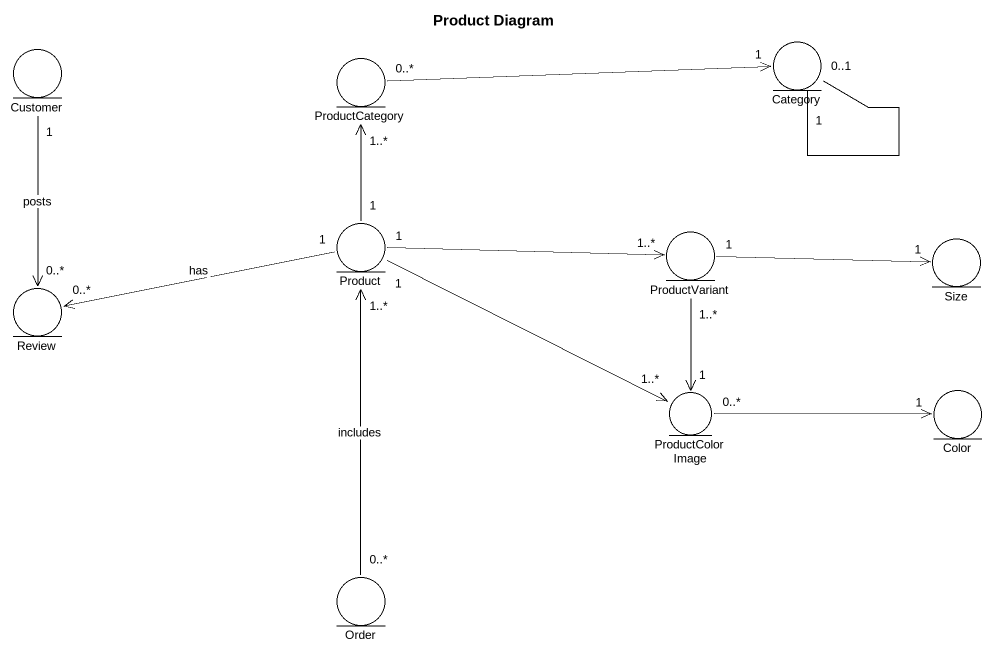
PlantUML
@startuml
title Product Diagram
entity Category
entity Customer
entity ProductCategory
entity Product
entity ProductVariant
entity Size
entity Review
entity Color
entity ProductColorImage
entity Order
Category "1" -- "0..1" Category
Customer "1" --> "0..*" Review : posts
ProductCategory "0..*" -right-> "1" Category
ProductCategory "1..*" <-- "1" Product
Product "1" -right-> "1..*" ProductVariant
Product "1" -left-> "0..*" Review : has
Product "1" -right-> "1..*" ProductColorImage
ProductVariant "1" -right-> "1" Size
ProductVariant "1..*" --> "1" ProductColorImage
ProductColorImage "0..*" -right-> "1" Color
Order "0..*" -up-> "1..*" Product : includes
@enduml
